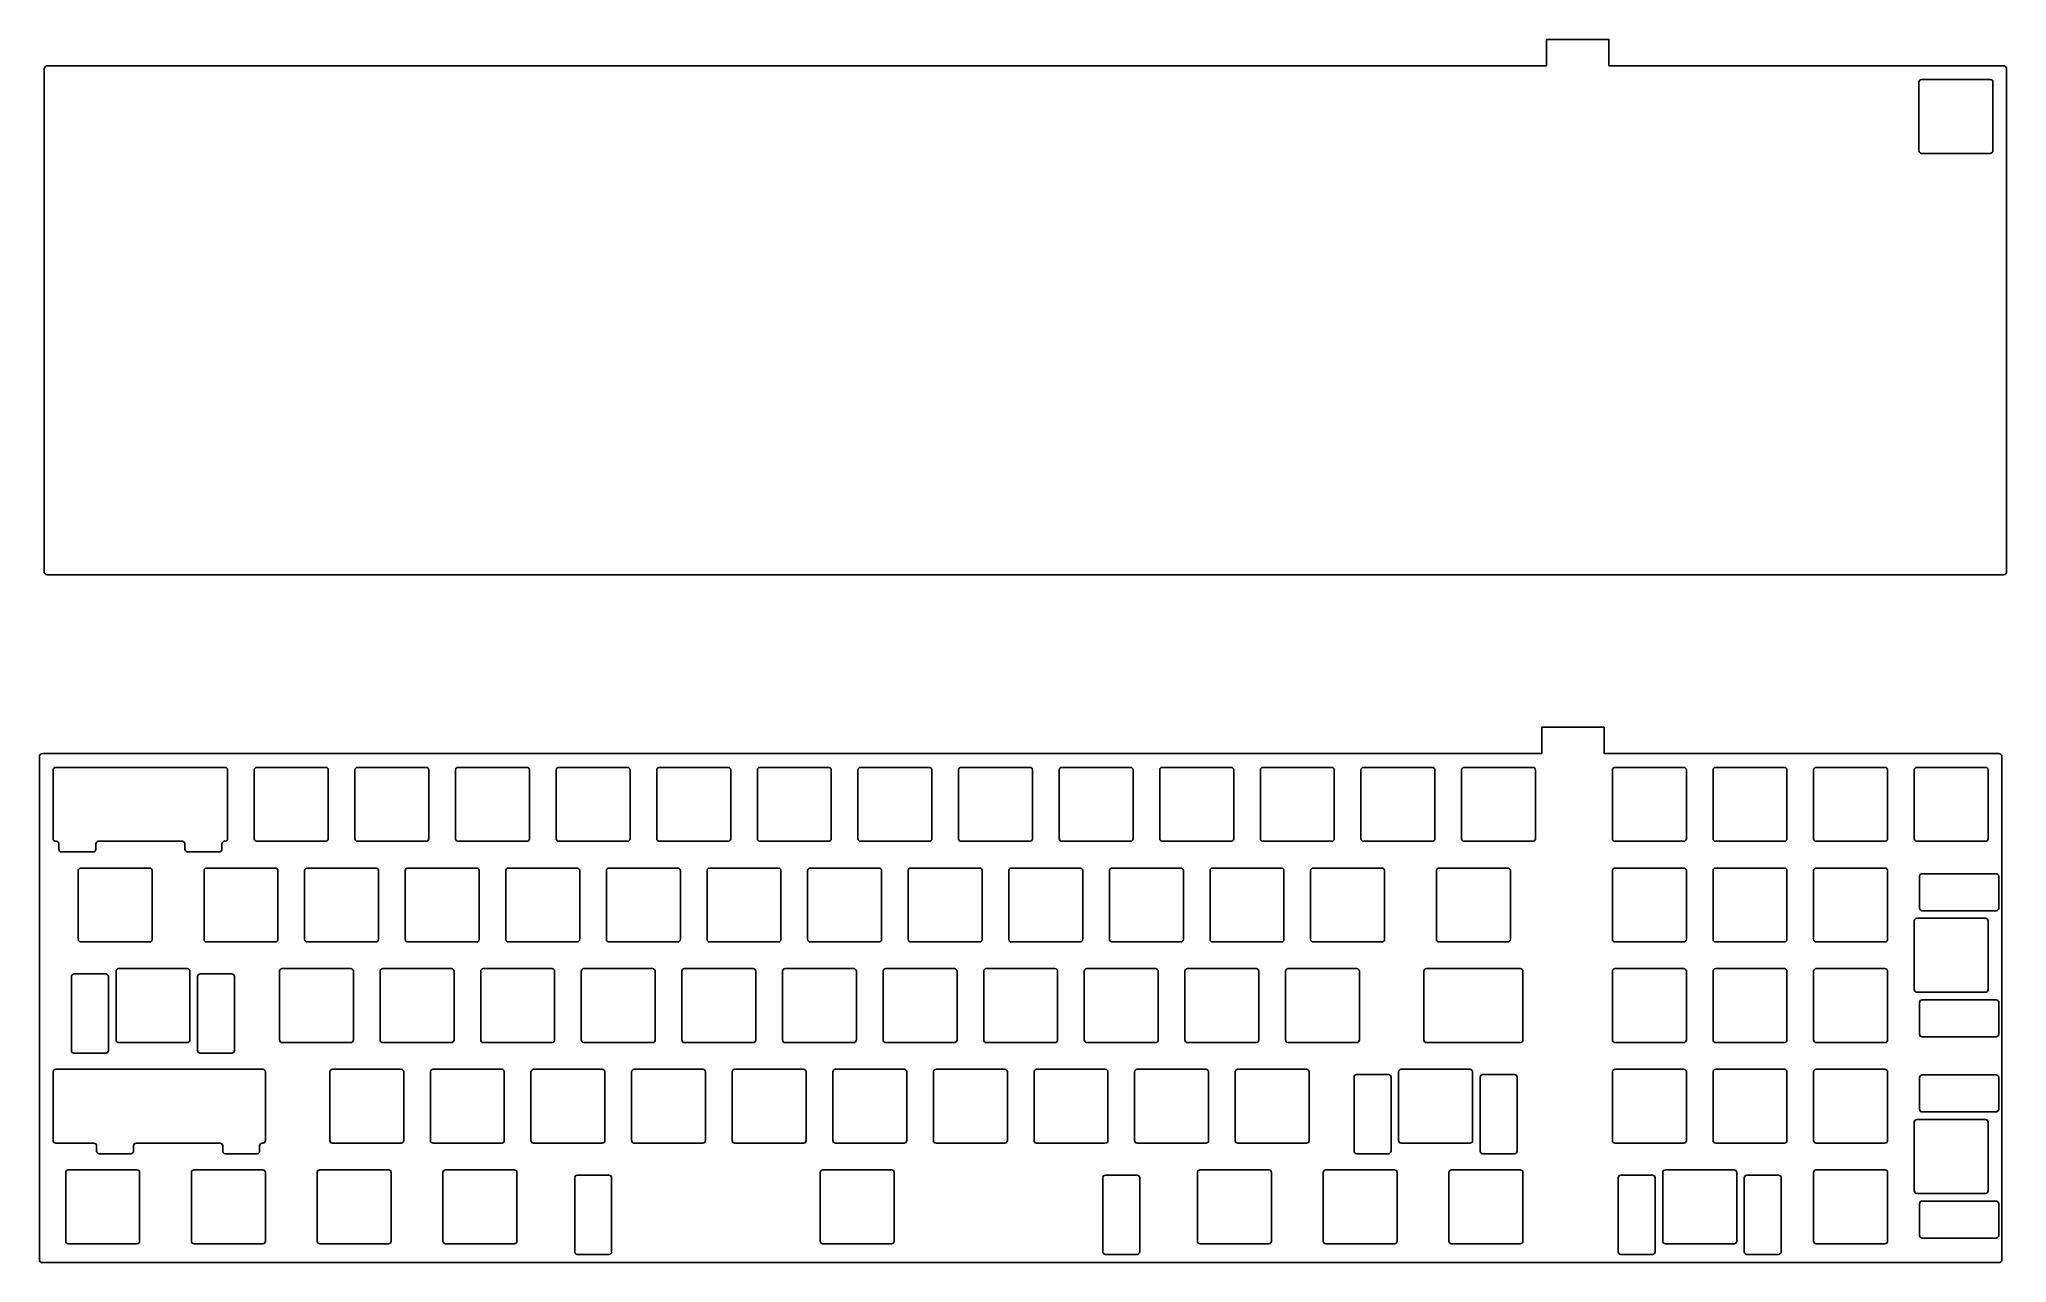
# Model space of a CAD drawing. Header units: millimetres. Extents: x 456 to 829, y -318 to -86.
import ezdxf

# ---------------------------------------------------------------- set-up
doc = ezdxf.new("R2010")
doc.units = ezdxf.units.MM

msp = doc.modelspace()

# ---------------------------------------------------------------- linework, layer by layer
for p, q in [((812.21, -94.51), (812.21, -107.51)), ((812.21, -94.51), (812.21, -107.51)), ((825.71, -94.01), (812.71, -94.01)), ((825.71, -94.01), (812.71, -94.01)), ((826.21, -94.51), (826.21, -107.51)), ((826.21, -94.51), (826.21, -107.51)), ((825.71, -108.01), (812.71, -108.01)), ((825.71, -108.01), (812.71, -108.01)), ((458.89, -224.75), (458.89, -237.75)), ((491.44, -224.25), (459.39, -224.25)), ((491.94, -224.75), (491.94, -237.75)), ((496.99, -224.75), (496.99, -237.75)), ((510.49, -224.25), (497.49, -224.25)), ((510.99, -224.75), (510.99, -237.75)), ((516.04, -224.75), (516.04, -237.75)), ((529.54, -224.25), (516.54, -224.25)), ((530.04, -224.75), (530.04, -237.75)), ((535.09, -224.75), (535.09, -237.75)), ((548.59, -224.25), (535.59, -224.25)), ((549.09, -224.75), (549.09, -237.75)), ((554.14, -224.75), (554.14, -237.75)), ((567.64, -224.25), (554.64, -224.25)), ((568.14, -224.75), (568.14, -237.75)), ((573.19, -224.75), (573.19, -237.75)), ((586.69, -224.25), (573.69, -224.25)), ((587.19, -224.75), (587.19, -237.75)), ((592.24, -224.75), (592.24, -237.75)), ((605.74, -224.25), (592.74, -224.25)), ((606.24, -224.75), (606.24, -237.75)), ((611.29, -224.75), (611.29, -237.75)), ((624.79, -224.25), (611.79, -224.25)), ((625.29, -224.75), (625.29, -237.75)), ((630.34, -224.75), (630.34, -237.75)), ((643.84, -224.25), (630.84, -224.25)), ((644.34, -224.75), (644.34, -237.75)), ((649.39, -224.75), (649.39, -237.75)), ((662.89, -224.25), (649.89, -224.25)), ((663.39, -224.75), (663.39, -237.75)), ((668.44, -224.75), (668.44, -237.75)), ((681.94, -224.25), (668.94, -224.25)), ((682.44, -224.75), (682.44, -237.75)), ((687.49, -224.75), (687.49, -237.75)), ((700.99, -224.25), (687.99, -224.25)), ((701.49, -224.75), (701.49, -237.75)), ((706.54, -224.75), (706.54, -237.75)), ((720.04, -224.25), (707.04, -224.25)), ((720.54, -224.75), (720.54, -237.75)), ((725.59, -224.75), (725.59, -237.75)), ((739.09, -224.25), (726.09, -224.25)), ((739.59, -224.75), (739.59, -237.75)), ((754.16, -224.75), (754.16, -237.75)), ((767.66, -224.25), (754.66, -224.25)), ((768.16, -224.75), (768.16, -237.75)), ((773.21, -224.75), (773.21, -237.75)), ((786.71, -224.25), (773.71, -224.25)), ((787.21, -224.75), (787.21, -237.75)), ((792.26, -224.75), (792.26, -237.75)), ((805.76, -224.25), (792.76, -224.25)), ((806.26, -224.75), (806.26, -237.75)), ((811.31, -224.75), (811.31, -237.75)), ((811.31, -224.75), (811.31, -237.75)), ((824.81, -224.25), (811.81, -224.25)), ((824.81, -224.25), (811.81, -224.25)), ((825.31, -224.75), (825.31, -237.75)), ((825.31, -224.75), (825.31, -237.75)), ((459.39, -238.25), (459.48, -238.25)), ((467.48, -238.25), (483.35, -238.25)), ((491.35, -238.25), (491.44, -238.25)), ((510.49, -238.25), (497.49, -238.25)), ((529.54, -238.25), (516.54, -238.25)), ((548.59, -238.25), (535.59, -238.25)), ((567.64, -238.25), (554.64, -238.25)), ((586.69, -238.25), (573.69, -238.25)), ((605.74, -238.25), (592.74, -238.25)), ((624.79, -238.25), (611.79, -238.25)), ((643.84, -238.25), (630.84, -238.25)), ((662.89, -238.25), (649.89, -238.25)), ((681.94, -238.25), (668.94, -238.25)), ((700.99, -238.25), (687.99, -238.25)), ((720.04, -238.25), (707.04, -238.25)), ((739.09, -238.25), (726.09, -238.25)), ((767.66, -238.25), (754.66, -238.25)), ((786.71, -238.25), (773.71, -238.25)), ((805.76, -238.25), (792.76, -238.25)), ((824.81, -238.25), (811.81, -238.25)), ((824.81, -238.25), (811.81, -238.25)), ((459.98, -238.75), (459.98, -239.75)), ((466.48, -240.25), (460.48, -240.25)), ((466.98, -239.75), (466.98, -238.75)), ((483.85, -238.75), (483.85, -239.75)), ((490.35, -240.25), (484.35, -240.25)), ((490.85, -239.75), (490.85, -238.75)), ((463.65, -243.8), (463.65, -256.8)), ((477.15, -243.3), (464.15, -243.3)), ((477.65, -243.8), (477.65, -256.8)), ((487.46, -243.8), (487.46, -256.8)), ((500.96, -243.3), (487.96, -243.3)), ((501.46, -243.8), (501.46, -256.8)), ((506.51, -243.8), (506.51, -256.8)), ((520.01, -243.3), (507.01, -243.3)), ((520.51, -243.8), (520.51, -256.8)), ((525.56, -243.8), (525.56, -256.8)), ((539.06, -243.3), (526.06, -243.3)), ((539.56, -243.8), (539.56, -256.8)), ((544.61, -243.8), (544.61, -256.8)), ((558.11, -243.3), (545.11, -243.3)), ((558.61, -243.8), (558.61, -256.8)), ((563.66, -243.8), (563.66, -256.8)), ((577.16, -243.3), (564.16, -243.3)), ((577.66, -243.8), (577.66, -256.8)), ((582.71, -243.8), (582.71, -256.8)), ((596.21, -243.3), (583.21, -243.3)), ((596.71, -243.8), (596.71, -256.8)), ((601.76, -243.8), (601.76, -256.8)), ((615.26, -243.3), (602.26, -243.3)), ((615.76, -243.8), (615.76, -256.8)), ((620.81, -243.8), (620.81, -256.8)), ((634.31, -243.3), (621.31, -243.3)), ((634.81, -243.8), (634.81, -256.8)), ((639.86, -243.8), (639.86, -256.8)), ((653.36, -243.3), (640.36, -243.3)), ((653.86, -243.8), (653.86, -256.8)), ((658.91, -243.8), (658.91, -256.8)), ((672.41, -243.3), (659.41, -243.3)), ((672.91, -243.8), (672.91, -256.8)), ((677.96, -243.8), (677.96, -256.8)), ((691.46, -243.3), (678.46, -243.3)), ((691.96, -243.8), (691.96, -256.8)), ((697.01, -243.8), (697.01, -256.8)), ((710.51, -243.3), (697.51, -243.3)), ((711.01, -243.8), (711.01, -256.8)), ((720.83, -243.8), (720.83, -256.8)), ((734.33, -243.3), (721.33, -243.3)), ((734.83, -243.8), (734.83, -256.8)), ((754.16, -243.8), (754.16, -256.8)), ((767.66, -243.3), (754.66, -243.3)), ((768.16, -243.8), (768.16, -256.8)), ((773.21, -243.8), (773.21, -256.8)), ((786.71, -243.3), (773.71, -243.3)), ((787.21, -243.8), (787.21, -256.8)), ((792.26, -243.8), (792.26, -256.8)), ((805.76, -243.3), (792.76, -243.3)), ((806.26, -243.8), (806.26, -256.8)), ((812.31, -244.88), (812.31, -250.88)), ((812.81, -244.38), (826.81, -244.38)), ((827.31, -244.88), (827.31, -250.88)), ((811.81, -252.82), (824.81, -252.82)), ((812.81, -251.38), (826.81, -251.38)), ((811.31, -253.32), (811.31, -266.32)), ((825.31, -253.32), (825.31, -266.32)), ((477.15, -257.3), (464.15, -257.3)), ((500.96, -257.3), (487.96, -257.3)), ((520.01, -257.3), (507.01, -257.3)), ((539.06, -257.3), (526.06, -257.3)), ((558.11, -257.3), (545.11, -257.3)), ((577.16, -257.3), (564.16, -257.3)), ((596.21, -257.3), (583.21, -257.3)), ((615.26, -257.3), (602.26, -257.3)), ((634.31, -257.3), (621.31, -257.3)), ((653.36, -257.3), (640.36, -257.3)), ((672.41, -257.3), (659.41, -257.3)), ((691.46, -257.3), (678.46, -257.3)), ((710.51, -257.3), (697.51, -257.3)), ((734.33, -257.3), (721.33, -257.3)), ((767.66, -257.3), (754.66, -257.3)), ((786.71, -257.3), (773.71, -257.3)), ((805.76, -257.3), (792.76, -257.3)), ((462.36, -263.85), (462.36, -277.85)), ((468.86, -263.35), (462.86, -263.35)), ((469.36, -263.85), (469.36, -277.85)), ((470.8, -262.85), (470.8, -275.85)), ((484.3, -262.35), (471.3, -262.35)), ((484.8, -262.85), (484.8, -275.85)), ((486.23, -263.85), (486.23, -277.85)), ((492.73, -263.35), (486.73, -263.35)), ((493.23, -263.85), (493.23, -277.85)), ((501.75, -262.85), (501.75, -275.85)), ((515.25, -262.35), (502.25, -262.35)), ((515.75, -262.85), (515.75, -275.85)), ((520.8, -262.85), (520.8, -275.85)), ((534.3, -262.35), (521.3, -262.35)), ((534.8, -262.85), (534.8, -275.85)), ((539.85, -262.85), (539.85, -275.85)), ((553.35, -262.35), (540.35, -262.35)), ((553.85, -262.85), (553.85, -275.85)), ((558.9, -262.85), (558.9, -275.85)), ((572.4, -262.35), (559.4, -262.35)), ((572.9, -262.85), (572.9, -275.85)), ((577.95, -262.85), (577.95, -275.85)), ((591.45, -262.35), (578.45, -262.35)), ((591.95, -262.85), (591.95, -275.85)), ((597, -262.85), (597, -275.85)), ((610.5, -262.35), (597.5, -262.35)), ((611, -262.85), (611, -275.85)), ((616.05, -262.85), (616.05, -275.85)), ((629.55, -262.35), (616.55, -262.35)), ((630.05, -262.85), (630.05, -275.85)), ((635.1, -262.85), (635.1, -275.85)), ((648.6, -262.35), (635.6, -262.35)), ((649.1, -262.85), (649.1, -275.85)), ((654.15, -262.85), (654.15, -275.85)), ((667.65, -262.35), (654.65, -262.35)), ((668.15, -262.85), (668.15, -275.85)), ((673.2, -262.85), (673.2, -275.85)), ((686.7, -262.35), (673.7, -262.35)), ((687.2, -262.85), (687.2, -275.85)), ((692.25, -262.85), (692.25, -275.85)), ((705.75, -262.35), (692.75, -262.35)), ((706.25, -262.85), (706.25, -275.85)), ((718.45, -262.85), (718.45, -275.85)), ((736.71, -262.35), (718.95, -262.35)), ((737.21, -262.85), (737.21, -275.85)), ((754.16, -262.85), (754.16, -275.85)), ((767.66, -262.35), (754.66, -262.35)), ((768.16, -262.85), (768.16, -275.85)), ((773.21, -262.85), (773.21, -275.85)), ((786.71, -262.35), (773.71, -262.35)), ((787.21, -262.85), (787.21, -275.85)), ((792.26, -262.85), (792.26, -275.85)), ((805.76, -262.35), (792.76, -262.35)), ((806.26, -262.85), (806.26, -275.85)), ((811.81, -266.82), (824.81, -266.82)), ((812.31, -268.76), (812.31, -274.76)), ((812.81, -268.26), (826.81, -268.26)), ((827.31, -268.76), (827.31, -274.76)), ((812.81, -275.26), (826.81, -275.26)), ((468.86, -278.35), (462.86, -278.35)), ((484.3, -276.35), (471.3, -276.35)), ((492.73, -278.35), (486.73, -278.35)), ((515.25, -276.35), (502.25, -276.35)), ((534.3, -276.35), (521.3, -276.35)), ((553.35, -276.35), (540.35, -276.35)), ((572.4, -276.35), (559.4, -276.35)), ((591.45, -276.35), (578.45, -276.35)), ((610.5, -276.35), (597.5, -276.35)), ((629.55, -276.35), (616.55, -276.35)), ((648.6, -276.35), (635.6, -276.35)), ((667.65, -276.35), (654.65, -276.35)), ((686.7, -276.35), (673.7, -276.35)), ((705.75, -276.35), (692.75, -276.35)), ((736.71, -276.35), (718.95, -276.35)), ((767.66, -276.35), (754.66, -276.35)), ((786.71, -276.35), (773.71, -276.35)), ((805.76, -276.35), (792.76, -276.35)), ((458.89, -281.9), (458.89, -294.9)), ((498.58, -281.4), (459.39, -281.4)), ((499.08, -281.9), (499.08, -294.9)), ((511.28, -281.9), (511.28, -294.9)), ((524.78, -281.4), (511.78, -281.4)), ((525.28, -281.9), (525.28, -294.9)), ((530.33, -281.9), (530.33, -294.9)), ((543.83, -281.4), (530.83, -281.4)), ((544.33, -281.9), (544.33, -294.9)), ((549.38, -281.9), (549.38, -294.9)), ((562.88, -281.4), (549.88, -281.4)), ((563.38, -281.9), (563.38, -294.9)), ((568.43, -281.9), (568.43, -294.9)), ((581.93, -281.4), (568.93, -281.4)), ((582.43, -281.9), (582.43, -294.9)), ((587.48, -281.9), (587.48, -294.9)), ((600.98, -281.4), (587.98, -281.4)), ((601.48, -281.9), (601.48, -294.9)), ((606.53, -281.9), (606.53, -294.9)), ((620.03, -281.4), (607.03, -281.4)), ((620.53, -281.9), (620.53, -294.9)), ((625.58, -281.9), (625.58, -294.9)), ((639.08, -281.4), (626.08, -281.4)), ((639.58, -281.9), (639.58, -294.9)), ((644.63, -281.9), (644.63, -294.9)), ((658.13, -281.4), (645.13, -281.4)), ((658.63, -281.9), (658.63, -294.9)), ((663.68, -281.9), (663.68, -294.9)), ((677.18, -281.4), (664.18, -281.4)), ((677.68, -281.9), (677.68, -294.9)), ((682.73, -281.9), (682.73, -294.9)), ((696.23, -281.4), (683.23, -281.4)), ((696.73, -281.9), (696.73, -294.9)), ((705.24, -282.9), (705.24, -296.9)), ((711.74, -282.4), (705.74, -282.4)), ((712.24, -282.9), (712.24, -296.9)), ((713.68, -281.9), (713.68, -294.9)), ((727.18, -281.4), (714.18, -281.4)), ((727.68, -281.9), (727.68, -294.9)), ((729.12, -282.9), (729.12, -296.9)), ((735.62, -282.4), (729.62, -282.4)), ((736.12, -282.9), (736.12, -296.9)), ((754.16, -281.9), (754.16, -294.9)), ((767.66, -281.4), (754.66, -281.4)), ((768.16, -281.9), (768.16, -294.9)), ((773.21, -281.9), (773.21, -294.9)), ((786.71, -281.4), (773.71, -281.4)), ((787.21, -281.9), (787.21, -294.9)), ((792.26, -281.9), (792.26, -294.9)), ((805.76, -281.4), (792.76, -281.4)), ((806.26, -281.9), (806.26, -294.9)), ((812.31, -282.98), (812.31, -288.98)), ((812.81, -282.48), (826.81, -282.48)), ((827.31, -282.98), (827.31, -288.98)), ((812.81, -289.48), (826.81, -289.48)), ((811.31, -291.42), (811.31, -304.42)), ((811.81, -290.92), (824.81, -290.92)), ((825.31, -291.42), (825.31, -304.42)), ((459.39, -295.4), (466.62, -295.4)), ((467.12, -295.9), (467.12, -296.9)), ((473.62, -297.4), (467.62, -297.4)), ((474.12, -296.9), (474.12, -295.9)), ((474.62, -295.4), (490.5, -295.4)), ((491, -295.9), (491, -296.9)), ((497.5, -297.4), (491.5, -297.4)), ((498, -296.9), (498, -295.9)), ((498.5, -295.4), (498.58, -295.4)), ((524.78, -295.4), (511.78, -295.4)), ((543.83, -295.4), (530.83, -295.4)), ((562.88, -295.4), (549.88, -295.4)), ((581.93, -295.4), (568.93, -295.4)), ((600.98, -295.4), (587.98, -295.4)), ((620.03, -295.4), (607.03, -295.4)), ((639.08, -295.4), (626.08, -295.4)), ((658.13, -295.4), (645.13, -295.4)), ((677.18, -295.4), (664.18, -295.4)), ((696.23, -295.4), (683.23, -295.4)), ((711.74, -297.4), (705.74, -297.4)), ((727.18, -295.4), (714.18, -295.4)), ((735.62, -297.4), (729.62, -297.4)), ((767.66, -295.4), (754.66, -295.4)), ((786.71, -295.4), (773.71, -295.4)), ((805.76, -295.4), (792.76, -295.4)), ((461.27, -300.95), (461.27, -313.95)), ((474.77, -300.45), (461.77, -300.45)), ((475.27, -300.95), (475.27, -313.95)), ((485.08, -300.95), (485.08, -313.95)), ((498.58, -300.45), (485.58, -300.45)), ((499.08, -300.95), (499.08, -313.95)), ((508.9, -300.95), (508.9, -313.95)), ((522.4, -300.45), (509.4, -300.45)), ((522.9, -300.95), (522.9, -313.95)), ((532.71, -300.95), (532.71, -313.95)), ((546.21, -300.45), (533.21, -300.45)), ((546.71, -300.95), (546.71, -313.95)), ((564.15, -301.45), (558.15, -301.45)), ((604.15, -300.95), (604.15, -313.95)), ((617.65, -300.45), (604.65, -300.45)), ((618.15, -300.95), (618.15, -313.95)), ((664.15, -301.45), (658.15, -301.45)), ((675.58, -300.95), (675.58, -313.95)), ((689.08, -300.45), (676.08, -300.45)), ((689.58, -300.95), (689.58, -313.95)), ((699.4, -300.95), (699.4, -313.95)), ((712.9, -300.45), (699.9, -300.45)), ((713.4, -300.95), (713.4, -313.95)), ((723.21, -300.95), (723.21, -313.95)), ((736.71, -300.45), (723.71, -300.45)), ((737.21, -300.95), (737.21, -313.95)), ((761.75, -301.45), (755.75, -301.45)), ((763.69, -300.95), (763.69, -313.95)), ((777.19, -300.45), (764.19, -300.45)), ((777.69, -300.95), (777.69, -313.95)), ((785.63, -301.45), (779.63, -301.45)), ((792.26, -300.95), (792.26, -313.95)), ((805.76, -300.45), (792.76, -300.45)), ((806.26, -300.95), (806.26, -313.95)), ((557.65, -301.95), (557.65, -315.95)), ((564.65, -301.95), (564.65, -315.95)), ((657.65, -301.95), (657.65, -315.95)), ((664.65, -301.95), (664.65, -315.95)), ((755.25, -301.95), (755.25, -315.95)), ((762.25, -301.95), (762.25, -315.95)), ((779.13, -301.95), (779.13, -315.95)), ((786.13, -301.95), (786.13, -315.95)), ((811.81, -304.92), (824.81, -304.92)), ((812.31, -306.86), (812.31, -312.86)), ((812.81, -306.36), (826.81, -306.36)), ((827.31, -306.86), (827.31, -312.86)), ((474.77, -314.45), (461.77, -314.45)), ((498.58, -314.45), (485.58, -314.45)), ((522.4, -314.45), (509.4, -314.45)), ((546.21, -314.45), (533.21, -314.45)), ((564.15, -316.45), (558.15, -316.45)), ((617.65, -314.45), (604.65, -314.45)), ((664.15, -316.45), (658.15, -316.45)), ((689.08, -314.45), (676.08, -314.45)), ((712.9, -314.45), (699.9, -314.45)), ((736.71, -314.45), (723.71, -314.45)), ((761.75, -316.45), (755.75, -316.45)), ((777.19, -314.45), (764.19, -314.45)), ((785.63, -316.45), (779.63, -316.45)), ((805.76, -314.45), (792.76, -314.45)), ((812.81, -313.36), (826.81, -313.36))]:
    msp.add_line(p, q)
for points in [[(457.78, -91.41, 0.414189), (457.18, -92.01), (457.18, -187.18, 0.415226), (457.78, -187.78), (828.21, -187.78, 0.414214), (828.81, -187.18), (828.81, -92.01, 0.414214), (828.21, -91.41), (753.48, -91.41), (753.48, -86.41), (741.68, -86.41), (741.68, -91.41)], [(456.89, -221.65, 0.414189), (456.29, -222.25), (456.28, -317.42, 0.415226), (456.88, -318.02), (827.31, -318.02, 0.414214), (827.91, -317.42), (827.91, -222.25, 0.414214), (827.31, -221.65), (752.58, -221.65), (752.58, -216.65), (740.78, -216.65), (740.78, -221.65)]]:
    msp.add_lwpolyline(points, format="xyb", close=True)
for centre, start, end in [((812.71, -94.51), 90, 180), ((812.71, -94.51), 90, 180), ((825.71, -94.51), 0, 90), ((825.71, -94.51), 0, 90), ((812.71, -107.51), 180, 270), ((812.71, -107.51), 180, 270), ((825.71, -107.51), 270, 0), ((825.71, -107.51), 270, 0), ((459.39, -224.75), 90, 180), ((491.44, -224.75), 0, 90), ((497.49, -224.75), 90, 180), ((510.49, -224.75), 0, 90), ((516.54, -224.75), 90, 180), ((529.54, -224.75), 0, 90), ((535.59, -224.75), 90, 180), ((548.59, -224.75), 0, 90), ((554.64, -224.75), 90, 180), ((567.64, -224.75), 0, 90), ((573.69, -224.75), 90, 180), ((586.69, -224.75), 0, 90), ((592.74, -224.75), 90, 180), ((605.74, -224.75), 0, 90), ((611.79, -224.75), 90, 180), ((624.79, -224.75), 0, 90), ((630.84, -224.75), 90, 180), ((643.84, -224.75), 0, 90), ((649.89, -224.75), 90, 180), ((662.89, -224.75), 0, 90), ((668.94, -224.75), 90, 180), ((681.94, -224.75), 0, 90), ((687.99, -224.75), 90, 180), ((700.99, -224.75), 0, 90), ((707.04, -224.75), 90, 180), ((720.04, -224.75), 0, 90), ((726.09, -224.75), 90, 180), ((739.09, -224.75), 0, 90), ((754.66, -224.75), 90, 180), ((767.66, -224.75), 0, 90), ((773.71, -224.75), 90, 180), ((786.71, -224.75), 0, 90), ((792.76, -224.75), 90, 180), ((805.76, -224.75), 0, 90), ((811.81, -224.75), 90, 180), ((811.81, -224.75), 90, 180), ((824.81, -224.75), 0, 90), ((824.81, -224.75), 0, 90), ((459.39, -237.75), 180, 270), ((459.48, -238.75), 0, 90), ((467.48, -238.75), 90, 180), ((483.35, -238.75), 0, 90), ((491.35, -238.75), 90, 180), ((491.44, -237.75), 270, 0), ((497.49, -237.75), 180, 270), ((510.49, -237.75), 270, 0), ((516.54, -237.75), 180, 270), ((529.54, -237.75), 270, 0), ((535.59, -237.75), 180, 270), ((548.59, -237.75), 270, 0), ((554.64, -237.75), 180, 270), ((567.64, -237.75), 270, 0), ((573.69, -237.75), 180, 270), ((586.69, -237.75), 270, 0), ((592.74, -237.75), 180, 270), ((605.74, -237.75), 270, 0), ((611.79, -237.75), 180, 270), ((624.79, -237.75), 270, 0), ((630.84, -237.75), 180, 270), ((643.84, -237.75), 270, 0), ((649.89, -237.75), 180, 270), ((662.89, -237.75), 270, 0), ((668.94, -237.75), 180, 270), ((681.94, -237.75), 270, 0), ((687.99, -237.75), 180, 270), ((700.99, -237.75), 270, 0), ((707.04, -237.75), 180, 270), ((720.04, -237.75), 270, 0), ((726.09, -237.75), 180, 270), ((739.09, -237.75), 270, 0), ((754.66, -237.75), 180, 270), ((767.66, -237.75), 270, 0), ((773.71, -237.75), 180, 270), ((786.71, -237.75), 270, 0), ((792.76, -237.75), 180, 270), ((805.76, -237.75), 270, 0), ((811.81, -237.75), 180, 270), ((811.81, -237.75), 180, 270), ((824.81, -237.75), 270, 0), ((824.81, -237.75), 270, 0), ((460.48, -239.75), 180, 270), ((466.48, -239.75), 270, 0), ((484.35, -239.75), 180, 270), ((490.35, -239.75), 270, 0), ((464.15, -243.8), 90, 180), ((477.15, -243.8), 0, 90), ((487.96, -243.8), 90, 180), ((500.96, -243.8), 0, 90), ((507.01, -243.8), 90, 180), ((520.01, -243.8), 0, 90), ((526.06, -243.8), 90, 180), ((539.06, -243.8), 0, 90), ((545.11, -243.8), 90, 180), ((558.11, -243.8), 0, 90), ((564.16, -243.8), 90, 180), ((577.16, -243.8), 0, 90), ((583.21, -243.8), 90, 180), ((596.21, -243.8), 0, 90), ((602.26, -243.8), 90, 180), ((615.26, -243.8), 0, 90), ((621.31, -243.8), 90, 180), ((634.31, -243.8), 0, 90), ((640.36, -243.8), 90, 180), ((653.36, -243.8), 0, 90), ((659.41, -243.8), 90, 180), ((672.41, -243.8), 0, 90), ((678.46, -243.8), 90, 180), ((691.46, -243.8), 0, 90), ((697.51, -243.8), 90, 180), ((710.51, -243.8), 0, 90), ((721.33, -243.8), 90, 180), ((734.33, -243.8), 0, 90), ((754.66, -243.8), 90, 180), ((767.66, -243.8), 0, 90), ((773.71, -243.8), 90, 180), ((786.71, -243.8), 0, 90), ((792.76, -243.8), 90, 180), ((805.76, -243.8), 0, 90), ((812.81, -244.88), 90, 180), ((826.81, -244.88), 0, 90), ((811.81, -253.32), 90, 180), ((812.81, -250.88), 180, 270), ((824.81, -253.32), 0, 90), ((826.81, -250.88), 270, 0), ((464.15, -256.8), 180, 270), ((477.15, -256.8), 270, 0), ((487.96, -256.8), 180, 270), ((500.96, -256.8), 270, 0), ((507.01, -256.8), 180, 270), ((520.01, -256.8), 270, 0), ((526.06, -256.8), 180, 270), ((539.06, -256.8), 270, 0), ((545.11, -256.8), 180, 270), ((558.11, -256.8), 270, 0), ((564.16, -256.8), 180, 270), ((577.16, -256.8), 270, 0), ((583.21, -256.8), 180, 270), ((596.21, -256.8), 270, 0), ((602.26, -256.8), 180, 270), ((615.26, -256.8), 270, 0), ((621.31, -256.8), 180, 270), ((634.31, -256.8), 270, 0), ((640.36, -256.8), 180, 270), ((653.36, -256.8), 270, 0), ((659.41, -256.8), 180, 270), ((672.41, -256.8), 270, 0), ((678.46, -256.8), 180, 270), ((691.46, -256.8), 270, 0), ((697.51, -256.8), 180, 270), ((710.51, -256.8), 270, 0), ((721.33, -256.8), 180, 270), ((734.33, -256.8), 270, 0), ((754.66, -256.8), 180, 270), ((767.66, -256.8), 270, 0), ((773.71, -256.8), 180, 270), ((786.71, -256.8), 270, 0), ((792.76, -256.8), 180, 270), ((805.76, -256.8), 270, 0), ((462.86, -263.85), 90, 180), ((468.86, -263.85), 0, 90), ((471.3, -262.85), 90, 180), ((484.3, -262.85), 0, 90), ((486.73, -263.85), 90, 180), ((492.73, -263.85), 0, 90), ((502.25, -262.85), 90, 180), ((515.25, -262.85), 0, 90), ((521.3, -262.85), 90, 180), ((534.3, -262.85), 0, 90), ((540.35, -262.85), 90, 180), ((553.35, -262.85), 0, 90), ((559.4, -262.85), 90, 180), ((572.4, -262.85), 0, 90), ((578.45, -262.85), 90, 180), ((591.45, -262.85), 0, 90), ((597.5, -262.85), 90, 180), ((610.5, -262.85), 0, 90), ((616.55, -262.85), 90, 180), ((629.55, -262.85), 0, 90), ((635.6, -262.85), 90, 180), ((648.6, -262.85), 0, 90), ((654.65, -262.85), 90, 180), ((667.65, -262.85), 0, 90), ((673.7, -262.85), 90, 180), ((686.7, -262.85), 0, 90), ((692.75, -262.85), 90, 180), ((705.75, -262.85), 0, 90), ((718.95, -262.85), 90, 180), ((736.71, -262.85), 0, 90), ((754.66, -262.85), 90, 180), ((767.66, -262.85), 0, 90), ((773.71, -262.85), 90, 180), ((786.71, -262.85), 0, 90), ((792.76, -262.85), 90, 180), ((805.76, -262.85), 0, 90), ((811.81, -266.32), 180, 270), ((824.81, -266.32), 270, 0), ((812.81, -268.76), 90, 180), ((826.81, -268.76), 0, 90), ((812.81, -274.76), 180, 270), ((826.81, -274.76), 270, 0), ((462.86, -277.85), 180, 270), ((468.86, -277.85), 270, 0), ((471.3, -275.85), 180, 270), ((484.3, -275.85), 270, 0), ((486.73, -277.85), 180, 270), ((492.73, -277.85), 270, 0), ((502.25, -275.85), 180, 270), ((515.25, -275.85), 270, 0), ((521.3, -275.85), 180, 270), ((534.3, -275.85), 270, 0), ((540.35, -275.85), 180, 270), ((553.35, -275.85), 270, 0), ((559.4, -275.85), 180, 270), ((572.4, -275.85), 270, 0), ((578.45, -275.85), 180, 270), ((591.45, -275.85), 270, 0), ((597.5, -275.85), 180, 270), ((610.5, -275.85), 270, 0), ((616.55, -275.85), 180, 270), ((629.55, -275.85), 270, 0), ((635.6, -275.85), 180, 270), ((648.6, -275.85), 270, 0), ((654.65, -275.85), 180, 270), ((667.65, -275.85), 270, 0), ((673.7, -275.85), 180, 270), ((686.7, -275.85), 270, 0), ((692.75, -275.85), 180, 270), ((705.75, -275.85), 270, 0), ((718.95, -275.85), 180, 270), ((736.71, -275.85), 270, 0), ((754.66, -275.85), 180, 270), ((767.66, -275.85), 270, 0), ((773.71, -275.85), 180, 270), ((786.71, -275.85), 270, 0), ((792.76, -275.85), 180, 270), ((805.76, -275.85), 270, 0), ((459.39, -281.9), 90, 180), ((498.58, -281.9), 0, 90), ((511.78, -281.9), 90, 180), ((524.78, -281.9), 0, 90), ((530.83, -281.9), 90, 180), ((543.83, -281.9), 0, 90), ((549.88, -281.9), 90, 180), ((562.88, -281.9), 0, 90), ((568.93, -281.9), 90, 180), ((581.93, -281.9), 0, 90), ((587.98, -281.9), 90, 180), ((600.98, -281.9), 0, 90), ((607.03, -281.9), 90, 180), ((620.03, -281.9), 0, 90), ((626.08, -281.9), 90, 180), ((639.08, -281.9), 0, 90), ((645.13, -281.9), 90, 180), ((658.13, -281.9), 0, 90), ((664.18, -281.9), 90, 180), ((677.18, -281.9), 0, 90), ((683.23, -281.9), 90, 180), ((696.23, -281.9), 0, 90), ((705.74, -282.9), 90, 180), ((711.74, -282.9), 0, 90), ((714.18, -281.9), 90, 180), ((727.18, -281.9), 0, 90), ((729.62, -282.9), 90, 180), ((735.62, -282.9), 0, 90), ((754.66, -281.9), 90, 180), ((767.66, -281.9), 0, 90), ((773.71, -281.9), 90, 180), ((786.71, -281.9), 0, 90), ((792.76, -281.9), 90, 180), ((805.76, -281.9), 0, 90), ((812.81, -282.98), 90, 180), ((826.81, -282.98), 0, 90), ((812.81, -288.98), 180, 270), ((826.81, -288.98), 270, 0), ((811.81, -291.42), 90, 180), ((824.81, -291.42), 0, 90), ((459.39, -294.9), 180, 270), ((466.62, -295.9), 0, 90), ((467.62, -296.9), 180, 270), ((473.62, -296.9), 270, 0), ((474.62, -295.9), 90, 180), ((490.5, -295.9), 0, 90), ((491.5, -296.9), 180, 270), ((497.5, -296.9), 270, 0), ((498.5, -295.9), 90, 180), ((498.58, -294.9), 270, 0), ((511.78, -294.9), 180, 270), ((524.78, -294.9), 270, 0), ((530.83, -294.9), 180, 270), ((543.83, -294.9), 270, 0), ((549.88, -294.9), 180, 270), ((562.88, -294.9), 270, 0), ((568.93, -294.9), 180, 270), ((581.93, -294.9), 270, 0), ((587.98, -294.9), 180, 270), ((600.98, -294.9), 270, 0), ((607.03, -294.9), 180, 270), ((620.03, -294.9), 270, 0), ((626.08, -294.9), 180, 270), ((639.08, -294.9), 270, 0), ((645.13, -294.9), 180, 270), ((658.13, -294.9), 270, 0), ((664.18, -294.9), 180, 270), ((677.18, -294.9), 270, 0), ((683.23, -294.9), 180, 270), ((696.23, -294.9), 270, 0), ((705.74, -296.9), 180, 270), ((711.74, -296.9), 270, 0), ((714.18, -294.9), 180, 270), ((727.18, -294.9), 270, 0), ((729.62, -296.9), 180, 270), ((735.62, -296.9), 270, 0), ((754.66, -294.9), 180, 270), ((767.66, -294.9), 270, 0), ((773.71, -294.9), 180, 270), ((786.71, -294.9), 270, 0), ((792.76, -294.9), 180, 270), ((805.76, -294.9), 270, 0), ((461.77, -300.95), 90, 180), ((474.77, -300.95), 0, 90), ((485.58, -300.95), 90, 180), ((498.58, -300.95), 0, 90), ((509.4, -300.95), 90, 180), ((522.4, -300.95), 0, 90), ((533.21, -300.95), 90, 180), ((546.21, -300.95), 0, 90), ((558.15, -301.95), 90, 180), ((564.15, -301.95), 0, 90), ((604.65, -300.95), 90, 180), ((617.65, -300.95), 0, 90), ((658.15, -301.95), 90, 180), ((664.15, -301.95), 0, 90), ((676.08, -300.95), 90, 180), ((689.08, -300.95), 0, 90), ((699.9, -300.95), 90, 180), ((712.9, -300.95), 0, 90), ((723.71, -300.95), 90, 180), ((736.71, -300.95), 0, 90), ((755.75, -301.95), 90, 180), ((761.75, -301.95), 0, 90), ((764.19, -300.95), 90, 180), ((777.19, -300.95), 0, 90), ((779.63, -301.95), 90, 180), ((785.63, -301.95), 0, 90), ((792.76, -300.95), 90, 180), ((805.76, -300.95), 0, 90), ((811.81, -304.42), 180, 270), ((824.81, -304.42), 270, 0), ((812.81, -306.86), 90, 180), ((826.81, -306.86), 0, 90), ((812.81, -312.86), 180, 270), ((826.81, -312.86), 270, 0), ((461.77, -313.95), 180, 270), ((474.77, -313.95), 270, 0), ((485.58, -313.95), 180, 270), ((498.58, -313.95), 270, 0), ((509.4, -313.95), 180, 270), ((522.4, -313.95), 270, 0), ((533.21, -313.95), 180, 270), ((546.21, -313.95), 270, 0), ((558.15, -315.95), 180, 270), ((564.15, -315.95), 270, 0), ((604.65, -313.95), 180, 270), ((617.65, -313.95), 270, 0), ((658.15, -315.95), 180, 270), ((664.15, -315.95), 270, 0), ((676.08, -313.95), 180, 270), ((689.08, -313.95), 270, 0), ((699.9, -313.95), 180, 270), ((712.9, -313.95), 270, 0), ((723.71, -313.95), 180, 270), ((736.71, -313.95), 270, 0), ((755.75, -315.95), 180, 270), ((761.75, -315.95), 270, 0), ((764.19, -313.95), 180, 270), ((777.19, -313.95), 270, 0), ((779.63, -315.95), 180, 270), ((785.63, -315.95), 270, 0), ((792.76, -313.95), 180, 270), ((805.76, -313.95), 270, 0)]:
    msp.add_arc(centre, 0.5, start, end)

doc.saveas('drawing.dxf')
